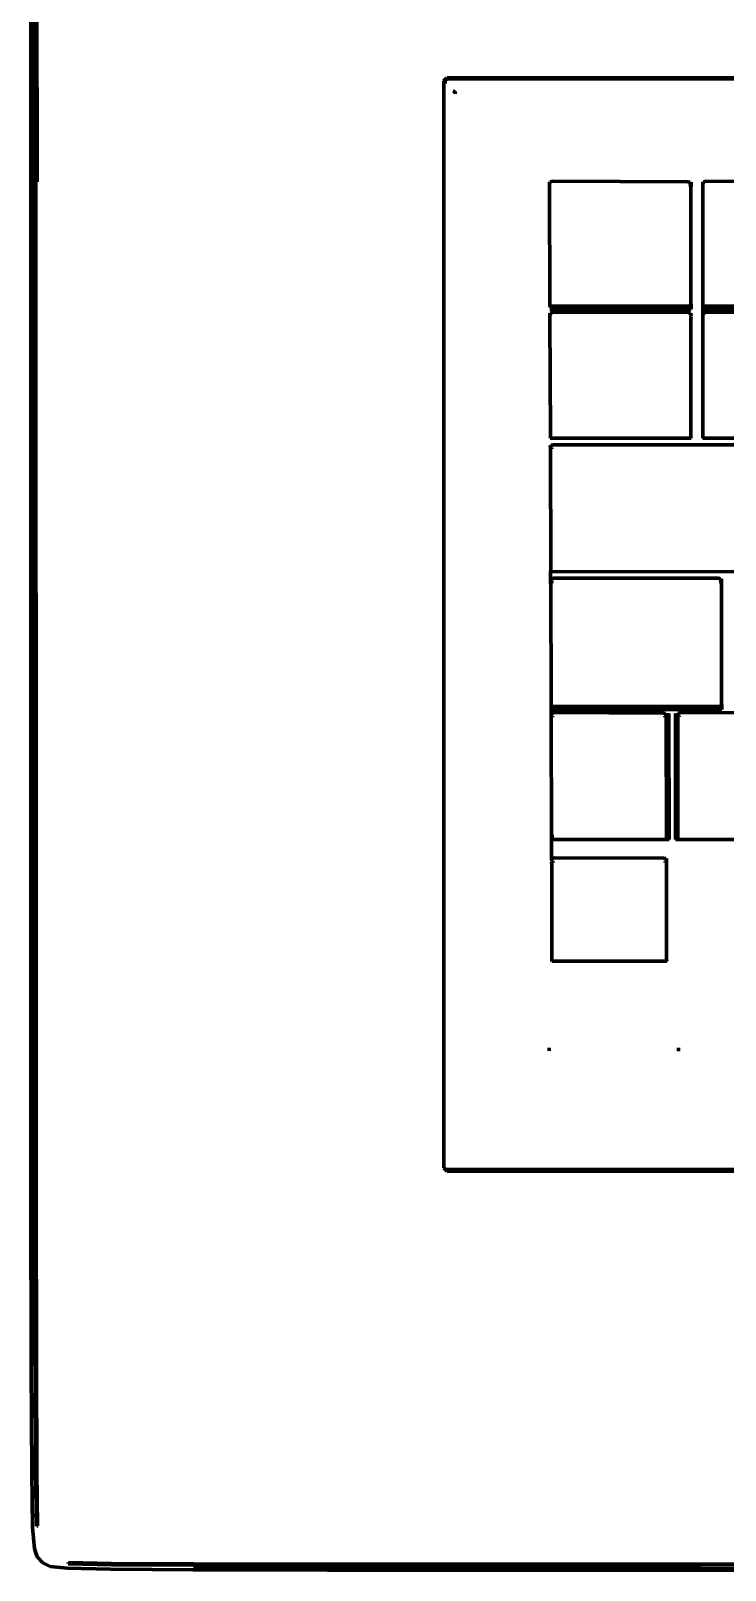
# Model space of a CAD drawing. Header units: millimetres. Extents: x 4307 to 31003, y 2809 to 20009.
# Drawn here: x 11464.2 to 11537.9, y 9454 to 9617.3 of the extents above; entities that cross this region are included whole.
import ezdxf

# ---------------------------------------------------------------- set-up
doc = ezdxf.new("R2010")
doc.units = ezdxf.units.MM
doc.layers.add('ProfileEdges', color=7, linetype='Continuous')

msp = doc.modelspace()

# ---------------------------------------------------------------- linework, layer by layer
for p, q in [((11508.16, 9611.82), (11508.26, 9611.96)), ((11508.26, 9611.96), (11508.33, 9612.01)), ((11508.26, 9611.96), (11508.26, 9611.7)), ((11509.08, 9610.82), (11509.1, 9611.02)), ((11509.13, 9610.81), (11509.23, 9610.99)), ((11509.08, 9610.79), (11509.08, 9610.82)), ((11509.08, 9610.82), (11509.13, 9610.81)), ((11519.22, 9601.25), (11519.3, 9601.26)), ((11519.3, 9601.26), (11533.9, 9601.29)), ((11534.11, 9601.24), (11534.24, 9601.25)), ((11535.47, 9601.25), (11535.55, 9601.26)), ((11535.55, 9601.26), (11550.34, 9601.29)), ((11534.17, 9600.92), (11534.24, 9600.92)), ((11535.55, 9600.92), (11535.47, 9600.92)), ((11519.26, 9587.34), (11519.35, 9587.34)), ((11519.26, 9587), (11519.35, 9587)), ((11519.35, 9587.34), (11519.6, 9587.34)), ((11533.9, 9587.34), (11534.15, 9587.34)), ((11534.15, 9587.34), (11534.24, 9587.34)), ((11535.47, 9587.34), (11535.55, 9587.34)), ((11535.55, 9587), (11535.47, 9587)), ((11535.55, 9587.34), (11535.81, 9587.34)), ((11519.3, 9573.34), (11519.39, 9573.34)), ((11519.39, 9573.01), (11519.65, 9573.01)), ((11519.34, 9559.17), (11519.43, 9559.17)), ((11519.35, 9558.84), (11519.42, 9558.84)), ((11519.42, 9558.84), (11519.69, 9558.84)), ((11537.34, 9559.16), (11537.47, 9559.17)), ((11537.4, 9558.84), (11537.47, 9558.84)), ((11519.39, 9544.88), (11519.47, 9544.88)), ((11519.39, 9544.54), (11519.73, 9544.54)), ((11519.47, 9544.88), (11519.73, 9544.88)), ((11531.28, 9544.88), (11531.54, 9544.88)), ((11531.28, 9544.54), (11531.6, 9544.54)), ((11531.54, 9544.88), (11531.89, 9544.88)), ((11531.6, 9544.54), (11531.89, 9544.54)), ((11532.57, 9544.88), (11532.88, 9544.88)), ((11532.82, 9544.54), (11532.57, 9544.54)), ((11533.14, 9544.54), (11532.82, 9544.54)), ((11532.88, 9544.88), (11533.14, 9544.88)), ((11519.43, 9529.48), (11519.52, 9529.48)), ((11519.52, 9529.48), (11531.31, 9529.52)), ((11531.56, 9529.48), (11531.65, 9529.48)), ((11519.43, 9529.15), (11519.78, 9529.15)), ((11531.31, 9529.15), (11531.65, 9529.15))]:
    msp.add_line(p, q)
at = {"layer": 'ProfileEdges', "lineweight": 211}
for p, q in [((11464.23, 9494), (11464.23, 9767.67)), ((11464.66, 9494.06), (11464.66, 9767.62)), ((11464.36, 9744.02), (11464.43, 9573.78)), ((11464.43, 9744.03), (11464.43, 9573.78)), ((11464.9, 9601.28), (11464.77, 9716.88)), ((11464.79, 9494.07), (11464.77, 9716.88)), ((11508.2, 9612.16), (11508.02, 9611.97)), ((11508.02, 9496.67), (11508.02, 9611.97)), ((11508.05, 9611.95), (11508.22, 9612.14)), ((11508.24, 9612.16), (11508.2, 9612.16)), ((11508.24, 9612.16), (11508.37, 9612.3)), ((11508.46, 9612.16), (11508.24, 9612.16)), ((11508.37, 9612.3), (11807.25, 9612.3)), ((11508.46, 9612.16), (11508.49, 9612.19)), ((11508.49, 9612.19), (11807.13, 9612.19)), ((11509.24, 9610.85), (11509.13, 9610.81)), ((11509.24, 9610.85), (11509.28, 9610.94)), ((11509.24, 9610.62), (11509.24, 9610.85)), ((11509.13, 9610.73), (11509.13, 9610.81)), ((11519.24, 9600.99), (11519.22, 9601.25)), ((11519.3, 9601.26), (11519.24, 9600.99)), ((11519.56, 9601.35), (11519.3, 9601.26)), ((11533.9, 9601.29), (11519.56, 9601.35)), ((11533.9, 9601.29), (11534.11, 9601.24)), ((11534.15, 9601.01), (11534.11, 9601.24)), ((11534.24, 9601.25), (11534.24, 9600.92)), ((11535.49, 9600.99), (11535.47, 9601.25)), ((11535.49, 9600.99), (11535.55, 9601.26)), ((11535.81, 9601.35), (11535.55, 9601.26)), ((11550.34, 9601.29), (11535.81, 9601.35)), ((11519.28, 9588.2), (11519.24, 9600.99)), ((11534.15, 9601.01), (11534.17, 9600.92)), ((11534.17, 9600.92), (11534.22, 9600.62)), ((11534.24, 9600.92), (11534.22, 9600.62)), ((11534.22, 9600.62), (11534.22, 9588.58)), ((11535.47, 9600.92), (11535.49, 9600.99)), ((11535.49, 9588.2), (11535.47, 9600.92)), ((11519.26, 9588.09), (11519.28, 9588.2)), ((11519.31, 9588.09), (11519.26, 9588.09)), ((11519.28, 9588.2), (11519.31, 9588.09)), ((11519.31, 9588.09), (11519.34, 9587.94)), ((11534.17, 9588.09), (11519.31, 9588.09)), ((11534.15, 9587.94), (11534.17, 9588.09)), ((11534.17, 9588.09), (11534.22, 9588.58)), ((11534.24, 9588.09), (11534.17, 9588.09)), ((11534.22, 9588.58), (11534.24, 9588.09)), ((11534.24, 9588.09), (11534.24, 9587.75)), ((11535.47, 9588.09), (11535.49, 9588.2)), ((11535.47, 9587.75), (11535.47, 9588.09)), ((11535.54, 9588.09), (11535.47, 9588.09)), ((11535.54, 9588.09), (11535.49, 9588.2)), ((11535.59, 9587.96), (11535.54, 9588.09)), ((11550.6, 9588.09), (11535.54, 9588.09)), ((11534.24, 9587.75), (11519.26, 9587.75)), ((11519.28, 9587.08), (11519.26, 9587.34)), ((11519.28, 9587.08), (11519.26, 9587)), ((11519.26, 9587), (11519.28, 9586.7)), ((11519.35, 9587.34), (11519.28, 9587.08)), ((11519.28, 9586.7), (11519.32, 9574.58)), ((11519.6, 9587.85), (11519.34, 9587.94)), ((11519.35, 9587.34), (11519.6, 9587.43)), ((11533.9, 9587.85), (11519.6, 9587.85)), ((11533.9, 9587.43), (11519.6, 9587.43)), ((11533.9, 9587.85), (11534.15, 9587.94)), ((11533.9, 9587.43), (11534.15, 9587.34)), ((11534.22, 9587.08), (11534.15, 9587.34)), ((11534.24, 9587.34), (11534.22, 9587.08)), ((11534.22, 9587.08), (11534.24, 9587)), ((11534.24, 9587), (11534.22, 9586.7)), ((11534.22, 9574.21), (11534.22, 9586.7)), ((11535.47, 9587.75), (11550.68, 9587.75)), ((11535.47, 9587.34), (11535.47, 9587.75)), ((11535.47, 9587.34), (11535.49, 9587.08)), ((11535.49, 9587.08), (11535.47, 9587)), ((11535.49, 9586.7), (11535.47, 9587)), ((11535.49, 9587.08), (11535.55, 9587.34)), ((11535.49, 9574.21), (11535.49, 9586.7)), ((11535.55, 9587.34), (11535.81, 9587.43)), ((11535.81, 9587.85), (11535.59, 9587.96)), ((11550.34, 9587.85), (11535.81, 9587.85)), ((11547.15, 9587.43), (11535.81, 9587.43)), ((11464.43, 9517.7), (11464.43, 9573.78)), ((11519.3, 9574.09), (11519.32, 9574.21)), ((11519.35, 9574.09), (11519.3, 9574.09)), ((11519.32, 9573.08), (11519.3, 9573.34)), ((11519.32, 9574.58), (11519.32, 9574.21)), ((11519.32, 9574.21), (11519.35, 9574.09)), ((11519.32, 9573.08), (11519.39, 9573.34)), ((11534.19, 9574.09), (11519.35, 9574.09)), ((11519.39, 9573.34), (11519.64, 9573.38)), ((11540.75, 9573.38), (11519.64, 9573.38)), ((11534.22, 9574.21), (11534.19, 9574.09)), ((11534.24, 9574.09), (11534.19, 9574.09)), ((11534.22, 9574.21), (11534.24, 9574.09)), ((11535.47, 9574.09), (11535.49, 9574.21)), ((11535.54, 9574.09), (11535.47, 9574.09)), ((11535.54, 9574.09), (11535.49, 9574.21)), ((11547.44, 9574.09), (11535.54, 9574.09)), ((11519.32, 9573.08), (11519.36, 9560.04)), ((11519.34, 9559.92), (11519.36, 9560.04)), ((11519.34, 9559.92), (11519.34, 9559.17)), ((11519.39, 9559.92), (11519.34, 9559.92)), ((11519.34, 9559.17), (11519.35, 9558.84)), ((11519.37, 9558.53), (11519.35, 9558.84)), ((11519.39, 9559.92), (11519.36, 9560.04)), ((11519.42, 9558.84), (11519.37, 9558.53)), ((11541.06, 9559.91), (11519.39, 9559.92)), ((11519.43, 9558.93), (11519.42, 9558.84)), ((11519.43, 9559.17), (11519.69, 9559.21)), ((11519.43, 9558.93), (11519.43, 9559.17)), ((11537.13, 9559.21), (11519.69, 9559.21)), ((11537.13, 9559.21), (11537.34, 9559.16)), ((11537.38, 9558.93), (11537.34, 9559.16)), ((11537.4, 9558.84), (11537.38, 9558.93)), ((11537.45, 9558.53), (11537.4, 9558.84)), ((11537.47, 9558.84), (11537.45, 9558.53)), ((11537.47, 9559.17), (11537.47, 9558.84)), ((11519.41, 9546.12), (11519.37, 9558.53)), ((11537.45, 9558.53), (11537.47, 9546.12)), ((11519.39, 9545.63), (11519.41, 9545.75)), ((11519.39, 9545.63), (11519.39, 9545.3)), ((11519.43, 9545.63), (11519.39, 9545.63)), ((11519.41, 9545.75), (11519.41, 9546.12)), ((11519.41, 9545.75), (11519.43, 9545.63)), ((11519.43, 9545.63), (11519.47, 9545.49)), ((11537.42, 9545.63), (11519.43, 9545.63)), ((11537.4, 9545.49), (11537.42, 9545.63)), ((11537.42, 9545.63), (11537.47, 9546.12)), ((11537.49, 9545.63), (11537.42, 9545.63)), ((11537.47, 9546.12), (11537.49, 9545.63)), ((11537.49, 9545.63), (11537.49, 9545.3)), ((11537.49, 9545.3), (11519.39, 9545.3)), ((11519.39, 9545.3), (11519.39, 9544.88)), ((11519.41, 9544.62), (11519.39, 9544.88)), ((11519.39, 9544.54), (11519.41, 9544.62)), ((11519.45, 9531.62), (11519.39, 9544.54)), ((11519.47, 9544.88), (11519.41, 9544.62)), ((11519.73, 9545.45), (11519.47, 9545.49)), ((11519.73, 9544.97), (11519.47, 9544.88)), ((11537.15, 9545.45), (11519.73, 9545.45)), ((11531.28, 9544.92), (11519.73, 9544.97)), ((11531.28, 9544.92), (11531.54, 9544.88)), ((11531.6, 9544.62), (11531.54, 9544.88)), ((11531.6, 9544.54), (11531.6, 9544.62)), ((11531.6, 9544.24), (11531.6, 9544.54)), ((11531.6, 9544.24), (11531.62, 9531.99)), ((11531.89, 9544.88), (11531.89, 9544.54)), ((11531.89, 9544.54), (11531.92, 9531.49)), ((11532.57, 9544.54), (11532.57, 9544.88)), ((11532.6, 9531.5), (11532.57, 9544.54)), ((11532.88, 9544.88), (11532.82, 9544.62)), ((11532.82, 9544.54), (11532.82, 9544.62)), ((11532.82, 9531.62), (11532.82, 9544.54)), ((11532.88, 9544.88), (11533.14, 9544.97)), ((11544.31, 9544.92), (11533.14, 9544.97)), ((11537.15, 9545.45), (11537.4, 9545.49)), ((11519.43, 9531.5), (11519.45, 9531.62)), ((11519.43, 9529.48), (11519.43, 9531.5)), ((11519.48, 9531.5), (11519.43, 9531.5)), ((11519.48, 9531.5), (11519.45, 9531.62)), ((11519.51, 9531.5), (11519.48, 9531.5)), ((11519.51, 9531.69), (11519.51, 9532.01)), ((11519.51, 9531.5), (11519.51, 9531.69)), ((11531.6, 9531.5), (11519.51, 9531.5)), ((11531.6, 9531.5), (11531.62, 9531.62)), ((11531.92, 9531.49), (11531.6, 9531.5)), ((11531.62, 9531.62), (11531.62, 9531.99)), ((11532.87, 9531.5), (11532.6, 9531.5)), ((11532.87, 9531.5), (11532.82, 9531.62)), ((11544.6, 9531.5), (11532.87, 9531.5)), ((11519.46, 9529.22), (11519.43, 9529.48)), ((11519.43, 9529.15), (11519.46, 9529.22)), ((11519.46, 9529.22), (11519.52, 9529.48)), ((11519.78, 9529.57), (11519.52, 9529.48)), ((11531.31, 9529.52), (11519.78, 9529.57)), ((11531.31, 9529.52), (11531.56, 9529.48)), ((11531.56, 9529.48), (11531.63, 9529.22)), ((11531.65, 9529.48), (11531.63, 9529.22)), ((11531.63, 9529.22), (11531.65, 9529.15)), ((11519.46, 9528.85), (11519.43, 9529.15)), ((11519.46, 9528.85), (11519.47, 9519.05)), ((11531.63, 9528.85), (11531.65, 9529.15)), ((11531.63, 9528.85), (11531.64, 9519.07)), ((11519.49, 9518.7), (11519.47, 9519.05)), ((11519.47, 9518.58), (11519.49, 9518.7)), ((11519.52, 9518.58), (11519.47, 9518.58)), ((11519.49, 9518.7), (11519.52, 9518.58)), ((11531.61, 9518.58), (11519.52, 9518.58)), ((11531.64, 9518.7), (11531.61, 9518.58)), ((11531.66, 9518.58), (11531.61, 9518.58)), ((11531.64, 9519.07), (11531.64, 9518.7)), ((11531.64, 9518.7), (11531.66, 9518.58)), ((11464.53, 9517.71), (11464.43, 9517.7)), ((11464.58, 9475.66), (11464.53, 9517.71)), ((11519.19, 9509.08), (11519.19, 9509.42)), ((11532.89, 9509.06), (11532.89, 9509.42)), ((11508.02, 9496.67), (11508.2, 9496.5)), ((11508.37, 9496.32), (11508.2, 9496.5)), ((11508.2, 9496.5), (11807.42, 9496.5)), ((11807.25, 9496.32), (11508.37, 9496.32)), ((11464.23, 9494), (11464.27, 9475.61)), ((11464.66, 9494.06), (11464.69, 9475.68)), ((11464.82, 9475.71), (11464.79, 9494.07)), ((11464.27, 9475.61), (11464.33, 9464.38)), ((11464.69, 9475.68), (11464.58, 9475.66)), ((11464.74, 9464.48), (11464.69, 9475.68)), ((11464.87, 9464.51), (11464.82, 9475.71)), ((11464.33, 9464.38), (11464.41, 9458.5)), ((11464.74, 9464.48), (11464.82, 9458.65)), ((11464.95, 9458.69), (11464.87, 9464.51)), ((11464.62, 9456.27), (11464.41, 9458.5)), ((11464.82, 9458.65), (11464.95, 9458.69)), ((11464.92, 9455.4), (11464.62, 9456.27)), ((11465.49, 9454.77), (11464.92, 9455.4)), ((11466.27, 9454.39), (11465.49, 9454.77)), ((11466.27, 9454.39), (11468.07, 9454.21)), ((11468.07, 9454.21), (11472.67, 9454.1)), ((11468.2, 9454.66), (11468.24, 9454.8)), ((11472.77, 9454.57), (11468.2, 9454.66)), ((11468.24, 9454.8), (11472.8, 9454.71)), ((11472.67, 9454.1), (11481.43, 9454.04)), ((11472.77, 9454.57), (11481.49, 9454.51)), ((11472.8, 9454.71), (11481.51, 9454.65)), ((11481.49, 9454.51), (11481.48, 9454.38)), ((11481.48, 9454.38), (11495.74, 9454.35)), ((11495.75, 9454.47), (11481.49, 9454.51)), ((11481.51, 9454.65), (11495.77, 9454.62)), ((11495.74, 9454.35), (11514.15, 9454.33)), ((11514.16, 9454.46), (11495.75, 9454.47)), ((11980.82, 9454.62), (11495.77, 9454.62)), ((11514.15, 9454.33), (11514.14, 9454.22)), ((11514.14, 9454.22), (11962.44, 9454.22)), ((11514.15, 9454.33), (11514.16, 9454.46)), ((11514.15, 9454.33), (11535.32, 9454.32)), ((11481.43, 9454.04), (11495.7, 9454)), ((11962.46, 9453.99), (11495.7, 9454))]:
    msp.add_line(p, q, dxfattribs=at)

doc.saveas('drawing.dxf')
